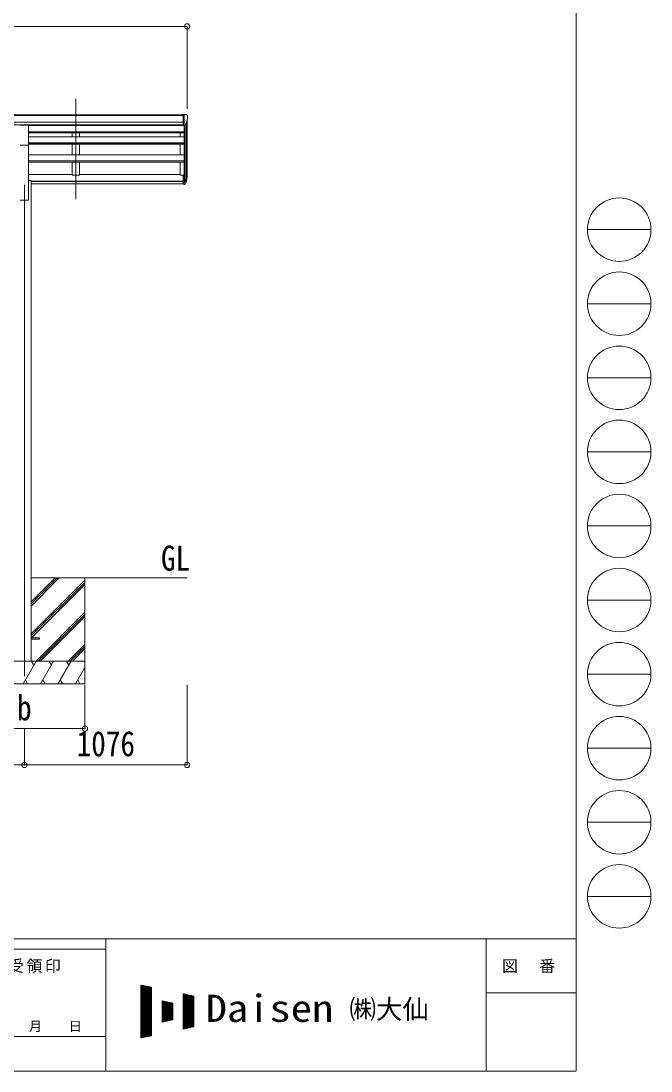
# Model space of a CAD drawing. Units: millimetres at full size; details may follow other scales. Extents: x -9783 to 33754, y -10064 to 6752.
# Drawn here: x 5726 to 9892, y -6828 to 117 of the extents above; entities that cross this region are included whole.
import ezdxf
from ezdxf.enums import TextEntityAlignment as Align

# ---------------------------------------------------------------- set-up
doc = ezdxf.new("R2010")
doc.units = ezdxf.units.MM
doc.header["$LTSCALE"] = 35
doc.header["$PDMODE"] = 32
doc.header["$PDSIZE"] = 35
for name, color, linetype, lineweight in [('0-0_0', 7, 'Continuous', 9), ('0-1_本体', 4, 'Continuous', 9), ('0-2_部品', 7, 'Continuous', 9), ('0-8_PARTS2', 2, 'Continuous', 9), ('0-A_寸法', 6, 'Continuous', 9), ('F-0_240', 7, 'Continuous', 9)]:
    doc.layers.add(name, color=color, linetype=linetype, lineweight=lineweight)
doc.styles.add('ＭＳ ゴシック', font='')
doc.styles.get('ＭＳ ゴシック').set_extended_font_data('MS Gothic')

msp = doc.modelspace()

# ---------------------------------------------------------------- linework, layer by layer
at = {"layer": '0-0_0'}
for p, q in [((5793.4, -3567.15), (6824.2, -3567.15)), ((5793.4, -3752.78), (5979.04, -3567.15)), ((5793.4, -3738.64), (5964.89, -3567.15)), ((5793.4, -3724.5), (5950.75, -3567.15)), ((5793.4, -3936.63), (6148.2, -3581.83)), ((5793.4, -3950.77), (6148.2, -3595.98)), ((5795.66, -3962.65), (6148.2, -3610.12)), ((6148.2, -3567.15), (6148.2, -4267.15)), ((5825.01, -4117.15), (6148.2, -3793.96)), ((5839.15, -4117.15), (6148.2, -3808.11)), ((5853.3, -4117.15), (6148.2, -3822.25)), ((6037.15, -4117.15), (6148.2, -4006.1)), ((6051.29, -4117.15), (6148.2, -4020.24)), ((6065.43, -4117.15), (6148.2, -4034.38)), ((6148.2, -4117.15), (5348.2, -4117.15)), ((5739.36, -4267.15), (5825.96, -4117.15)), ((5810.96, -4143.14), (5795.96, -4117.15)), ((5854.83, -4267.15), (5941.43, -4117.15)), ((5926.43, -4143.13), (5911.43, -4117.15)), ((5970.3, -4267.15), (6056.9, -4117.15)), ((6026.9, -4117.15), (6041.9, -4143.13)), ((6085.77, -4267.15), (6148.2, -4159.02)), ((6142.37, -4117.15), (6148.2, -4127.25)), ((5348.2, -4267.15), (6148.2, -4267.15)), ((5754.36, -4241.17), (5769.36, -4267.15)), ((5869.83, -4241.17), (5884.83, -4267.15)), ((5985.3, -4241.17), (6000.3, -4267.15)), ((6100.77, -4241.17), (6115.77, -4267.15))]:
    msp.add_line(p, q, dxfattribs=at)
at = {"layer": '0-1_本体'}
for p, q in [((1798.7, -503.03), (6797.7, -503.03)), ((1798.7, -508.38), (6797.7, -508.38)), ((1798.7, -551.91), (6797.7, -551.91)), ((6824.2, -904.03), (6824.2, -539.78)), ((1798.7, -569.58), (6797.7, -569.58)), ((5775.7, -572.07), (6797.7, -572.07)), ((5775.7, -574.42), (6804.2, -574.42)), ((5775.7, -616.61), (6804.2, -616.61)), ((5775.7, -618.01), (6804.2, -618.01)), ((5775.7, -621.7), (6804.2, -621.7)), ((6063.2, -571.95), (6063.2, -574.42)), ((6063.2, -621.7), (6063.2, -648.95)), ((6113.2, -571.95), (6113.2, -574.42)), ((6113.2, -621.7), (6113.2, -648.95)), ((6779.2, -648.95), (6779.2, -621.7)), ((6804.2, -574.41), (6804.2, -901.86)), ((6810.2, -573.94), (6810.2, -946.29)), ((6819.92, -558.58), (6819.92, -928.29)), ((5775.7, -648.95), (6804.2, -648.95)), ((5775.7, -689.67), (6804.2, -689.67)), ((5775.7, -691.16), (6804.2, -691.16)), ((5775.7, -697.97), (6804.2, -697.97)), ((5775.7, -1067.15), (5775.7, -703.21)), ((6063.2, -697.97), (6063.2, -767.46)), ((6113.2, -697.97), (6113.2, -767.46)), ((6779.2, -767.46), (6779.2, -697.97)), ((5775.7, -767.46), (6804.2, -767.46)), ((5775.7, -806.77), (6804.2, -806.77)), ((5775.7, -808.25), (6804.2, -808.25)), ((5775.7, -817.73), (6804.2, -817.73)), ((6063.2, -817.73), (6063.2, -902.69)), ((6779.2, -902.69), (6779.2, -817.73)), ((5775.7, -897.89), (6063.2, -897.89)), ((6113.2, -897.89), (6779.2, -897.89)), ((6797.7, -902.69), (6779.2, -902.69)), ((5775.7, -937.15), (5793.2, -937.15)), ((5793.2, -937.15), (5793.2, -4117.15)), ((5793.2, -942.19), (6797.7, -942.19)), ((5793.2, -943.57), (6797.7, -943.57)), ((5793.2, -960.75), (6797.7, -960.75)), ((5720.7, -1067.15), (5775.7, -1067.15))]:
    msp.add_line(p, q, dxfattribs=at)
msp.add_lwpolyline([(6113.2, -817.73), (6113.2, -902.69), (6063.2, -902.69)], dxfattribs=at)
at = {"layer": '0-2_部品'}
for p, q in [((6797.7, -501.43), (6787.7, -501.52)), ((6787.7, -503.03), (6787.7, -501.52)), ((6797.7, -573.41), (6797.7, -501.43)), ((6816.2, -501.43), (6797.7, -501.43)), ((6804.2, -574.41), (6804.2, -501.43)), ((6816.2, -501.43), (6818.54, -501.57)), ((6819.3, -502), (6823.36, -507.8)), ((6826.2, -510.8), (6826.2, -511.43)), ((5720.7, -571.3), (5775.7, -571.3)), ((5775.7, -703.37), (5775.7, -571.3)), ((6797.7, -573.41), (6804.2, -573.41)), ((6804.2, -574.41), (6809.41, -574.1)), ((6811.83, -572.6), (6821.1, -556.53)), ((5720.7, -703.37), (5775.7, -703.37)), ((6797.7, -901.86), (6797.7, -962.92)), ((6797.7, -901.86), (6804.2, -901.86)), ((6804.2, -901.86), (6804.2, -963.74)), ((6797.7, -940.17), (6804.2, -940.17)), ((6797.7, -945.57), (6804.2, -945.57)), ((6797.7, -962.92), (6804.2, -962.92)), ((6804.2, -946.57), (6809.34, -946.57)), ((6804.2, -948.57), (6809.05, -948.57)), ((6804.2, -963.74), (6809.05, -963.74)), ((6810.64, -945.82), (6820.39, -927.4)), ((6821.81, -927.9), (6811.65, -947.07)), ((6819.23, -944.75), (6811.65, -962.24))]:
    msp.add_line(p, q, dxfattribs=at)
at = {"layer": '0-2_部品', "color": 4}
msp.add_line((5848, -3962.65), (5793.2, -3962.65), dxfattribs=at)
msp.add_lwpolyline([(5848, -3962.65), (5848, -3971.65), (5793.2, -3971.65)], dxfattribs=at)
at = {"layer": '0-2_部品'}
for centre, radius, start, end in [((6818.48, -502.57), 1, 35, 86.5), ((6624.2, -511.43), 202, 347.09739, 0), ((6823.2, -510.8), 3, 0, 87), ((6809.23, -571.1), 3, 273.5, 330), ((6736.26, -901.45), 88.05, 342.78929, 2.77608), ((6735.54, -905.73), 89.07, 345.58812, 5.50424), ((6809.05, -945.57), 3, 270, 330), ((6809.05, -960.74), 3, 270, 330), ((6809.34, -945.07), 1.5, 270, 330), ((6690.99, -908.68), 133.22, 344.28698, 356.72013)]:
    msp.add_arc(centre, radius, start, end, dxfattribs=at)
at = {"layer": '0-8_PARTS2'}
for p, q in [((6088.2, -1060.95), (6088.2, -398.42)), ((5748.2, -967.15), (5748.2, -4217.15))]:
    msp.add_line(p, q, dxfattribs=at)
at = {"layer": '0-A_寸法'}
for p, q in [((1772.2, 81.2), (6824.2, 81.2)), ((6824.2, 81.2), (6824.2, -464.42)), ((6148.2, -4563.54), (6148.2, -4274.57)), ((6824.2, -4803.52), (6824.2, -4274.57)), ((5348.2, -4563.54), (6148.2, -4563.54)), ((5748.2, -4803.52), (5748.2, -4563.54)), ((2848.2, -4803.52), (5748.2, -4803.52)), ((5748.2, -4803.52), (6824.2, -4803.52))]:
    msp.add_line(p, q, dxfattribs=at)
for p in [(6824.2, 81.2), (6148.2, -4563.54), (5748.2, -4803.52), (6824.2, -4803.52)]:
    msp.add_point(p, dxfattribs=at)
at = {"layer": 'F-0_240', "color": 5}
for p, q in [((9396.97, 6751.9), (9396.97, -6828.1)), ((-9783.03, -5953.1), (9396.97, -5953.1)), ((6285.75, -5953.1), (6285.75, -6828.1)), ((8801.97, -5953.1), (8801.97, -6828.1)), ((-9783.03, -6023.1), (6285.75, -6023.1)), ((8801.97, -6311.85), (9396.97, -6311.85)), ((5305.75, -6600.6), (6285.75, -6600.6)), ((-9783.03, -6828.1), (9396.97, -6828.1))]:
    msp.add_line(p, q, dxfattribs=at)
at = {"layer": 'F-0_240', "color": 4}
for p, q in [((9471.77, -1263.1), (9891.77, -1263.1)), ((9471.77, -1753.1), (9891.77, -1753.1)), ((9471.77, -2243.1), (9891.77, -2243.1)), ((9471.77, -2733.1), (9891.77, -2733.1)), ((9471.77, -3223.1), (9891.77, -3223.1)), ((9471.77, -3713.1), (9891.77, -3713.1)), ((9471.77, -4203.1), (9891.77, -4203.1)), ((9471.77, -4693.1), (9891.77, -4693.1)), ((9471.77, -5183.1), (9891.77, -5183.1)), ((9471.77, -5673.1), (9891.77, -5673.1))]:
    msp.add_line(p, q, dxfattribs=at)
at = {"layer": 'F-0_240'}
for p, q in [((6519.04, -6259.47), (6589.04, -6274.05)), ((6519.04, -6259.47), (6519.04, -6609.47)), ((6519.04, -6262.76), (6534.85, -6262.76)), ((6519.04, -6266.26), (6551.65, -6266.26)), ((6519.04, -6269.76), (6568.45, -6269.76)), ((6519.04, -6273.26), (6585.25, -6273.26)), ((6519.04, -6276.76), (6589.04, -6276.76)), ((6519.04, -6280.26), (6589.04, -6280.26)), ((6519.04, -6283.76), (6589.04, -6283.76)), ((6519.04, -6287.26), (6589.04, -6287.26)), ((6519.04, -6290.76), (6589.04, -6290.76)), ((6519.04, -6294.26), (6589.04, -6294.26)), ((6519.04, -6297.76), (6589.04, -6297.76)), ((6519.04, -6301.26), (6589.04, -6301.26)), ((6519.04, -6304.76), (6589.04, -6304.76)), ((6519.04, -6308.26), (6589.04, -6308.26)), ((6519.04, -6311.76), (6589.04, -6311.76)), ((6519.04, -6315.26), (6589.04, -6315.26)), ((6519.04, -6318.76), (6589.04, -6318.76)), ((6521.12, -6609.03), (6521.12, -6259.9)), ((6524.62, -6608.3), (6524.62, -6260.63)), ((6528.12, -6607.58), (6528.12, -6261.36)), ((6531.62, -6606.85), (6531.62, -6262.09)), ((6535.12, -6606.12), (6535.12, -6262.81)), ((6538.62, -6605.39), (6538.62, -6263.54)), ((6542.12, -6604.66), (6542.12, -6264.27)), ((6545.62, -6603.93), (6545.62, -6265)), ((6549.12, -6603.2), (6549.12, -6265.73)), ((6552.62, -6602.47), (6552.62, -6266.46)), ((6556.12, -6601.74), (6556.12, -6267.19)), ((6559.62, -6601.01), (6559.62, -6267.92)), ((6563.12, -6600.28), (6563.12, -6268.65)), ((6566.62, -6599.55), (6566.62, -6269.38)), ((6570.12, -6598.83), (6570.12, -6270.11)), ((6573.62, -6598.1), (6573.62, -6270.84)), ((6577.12, -6597.37), (6577.12, -6271.56)), ((6580.62, -6596.64), (6580.62, -6272.29)), ((6584.12, -6595.91), (6584.12, -6273.02)), ((6587.62, -6595.18), (6587.62, -6273.75)), ((6589.04, -6274.05), (6589.04, -6594.88)), ((6799.04, -6317.8), (6869.04, -6332.38)), ((6799.04, -6317.8), (6799.04, -6551.13)), ((6799.04, -6318.76), (6803.65, -6318.76)), ((6801.12, -6550.7), (6801.12, -6318.23)), ((6804.62, -6549.97), (6804.62, -6318.96)), ((6808.12, -6549.24), (6808.12, -6319.69)), ((6519.04, -6322.26), (6589.04, -6322.26)), ((6519.04, -6325.76), (6589.04, -6325.76)), ((6519.04, -6329.26), (6589.04, -6329.26)), ((6519.04, -6332.76), (6589.04, -6332.76)), ((6519.04, -6336.26), (6589.04, -6336.26)), ((6519.04, -6339.76), (6589.04, -6339.76)), ((6519.04, -6343.26), (6589.04, -6343.26)), ((6519.04, -6346.76), (6589.04, -6346.76)), ((6519.04, -6350.26), (6589.04, -6350.26)), ((6519.04, -6353.76), (6589.04, -6353.76)), ((6519.04, -6357.26), (6589.04, -6357.26)), ((6519.04, -6360.76), (6589.04, -6360.76)), ((6519.04, -6364.26), (6589.04, -6364.26)), ((6519.04, -6367.76), (6589.04, -6367.76)), ((6519.04, -6371.26), (6589.04, -6371.26)), ((6519.04, -6374.76), (6589.04, -6374.76)), ((6519.04, -6378.26), (6589.04, -6378.26)), ((6519.04, -6381.76), (6589.04, -6381.76)), ((6519.04, -6385.26), (6589.04, -6385.26)), ((6519.04, -6388.76), (6589.04, -6388.76)), ((6659.04, -6364.47), (6729.04, -6379.05)), ((6659.04, -6364.47), (6659.04, -6504.47)), ((6659.04, -6367.76), (6674.85, -6367.76)), ((6659.04, -6371.26), (6691.65, -6371.26)), ((6659.04, -6374.76), (6708.45, -6374.76)), ((6659.04, -6378.26), (6725.25, -6378.26)), ((6659.04, -6381.76), (6729.04, -6381.76)), ((6659.04, -6385.26), (6729.04, -6385.26)), ((6659.04, -6388.76), (6729.04, -6388.76)), ((6661.12, -6504.03), (6661.12, -6364.9)), ((6664.62, -6503.3), (6664.62, -6365.63)), ((6668.12, -6502.58), (6668.12, -6366.36)), ((6671.62, -6501.85), (6671.62, -6367.09)), ((6675.12, -6501.12), (6675.12, -6367.81)), ((6678.62, -6500.39), (6678.62, -6368.54)), ((6682.12, -6499.66), (6682.12, -6369.27)), ((6685.62, -6498.93), (6685.62, -6370)), ((6689.12, -6498.2), (6689.12, -6370.73)), ((6692.62, -6497.47), (6692.62, -6371.46)), ((6696.12, -6496.74), (6696.12, -6372.19)), ((6699.62, -6496.01), (6699.62, -6372.92)), ((6703.12, -6495.28), (6703.12, -6373.65)), ((6706.62, -6494.55), (6706.62, -6374.38)), ((6710.12, -6493.83), (6710.12, -6375.11)), ((6713.62, -6493.1), (6713.62, -6375.84)), ((6717.12, -6492.37), (6717.12, -6376.56)), ((6720.62, -6491.64), (6720.62, -6377.29)), ((6724.12, -6490.91), (6724.12, -6378.02)), ((6727.62, -6490.18), (6727.62, -6378.75)), ((6729.04, -6379.05), (6729.04, -6489.88)), ((6799.04, -6322.26), (6820.45, -6322.26)), ((6799.04, -6325.76), (6837.25, -6325.76)), ((6799.04, -6329.26), (6854.05, -6329.26)), ((6799.04, -6332.76), (6869.04, -6332.76)), ((6799.04, -6336.26), (6869.04, -6336.26)), ((6799.04, -6339.76), (6869.04, -6339.76)), ((6799.04, -6343.26), (6869.04, -6343.26)), ((6799.04, -6346.76), (6869.04, -6346.76)), ((6799.04, -6350.26), (6869.04, -6350.26)), ((6799.04, -6353.76), (6869.04, -6353.76)), ((6799.04, -6357.26), (6869.04, -6357.26)), ((6799.04, -6360.76), (6869.04, -6360.76)), ((6799.04, -6364.26), (6869.04, -6364.26)), ((6799.04, -6367.76), (6869.04, -6367.76)), ((6799.04, -6371.26), (6869.04, -6371.26)), ((6799.04, -6374.76), (6869.04, -6374.76)), ((6799.04, -6378.26), (6869.04, -6378.26)), ((6799.04, -6381.76), (6869.04, -6381.76)), ((6799.04, -6385.26), (6869.04, -6385.26)), ((6799.04, -6388.76), (6869.04, -6388.76)), ((6811.62, -6548.51), (6811.62, -6320.42)), ((6815.12, -6547.78), (6815.12, -6321.15)), ((6818.62, -6547.05), (6818.62, -6321.88)), ((6822.12, -6546.33), (6822.12, -6322.61)), ((6825.62, -6545.6), (6825.62, -6323.34)), ((6829.12, -6544.87), (6829.12, -6324.06)), ((6832.62, -6544.14), (6832.62, -6324.79)), ((6836.12, -6543.41), (6836.12, -6325.52)), ((6839.62, -6542.68), (6839.62, -6326.25)), ((6843.12, -6541.95), (6843.12, -6326.98)), ((6846.62, -6541.22), (6846.62, -6327.71)), ((6850.12, -6540.49), (6850.12, -6328.44)), ((6853.62, -6539.76), (6853.62, -6329.17)), ((6857.12, -6539.03), (6857.12, -6329.9)), ((6860.62, -6538.3), (6860.62, -6330.63)), ((6864.12, -6537.58), (6864.12, -6331.36)), ((6867.62, -6536.85), (6867.62, -6332.09)), ((6869.04, -6332.38), (6869.04, -6536.55)), ((6519.04, -6392.26), (6589.04, -6392.26)), ((6519.04, -6395.76), (6589.04, -6395.76)), ((6519.04, -6399.26), (6589.04, -6399.26)), ((6519.04, -6402.76), (6589.04, -6402.76)), ((6519.04, -6406.26), (6589.04, -6406.26)), ((6519.04, -6409.76), (6589.04, -6409.76)), ((6519.04, -6413.26), (6589.04, -6413.26)), ((6519.04, -6416.76), (6589.04, -6416.76)), ((6519.04, -6420.26), (6589.04, -6420.26)), ((6519.04, -6423.76), (6589.04, -6423.76)), ((6519.04, -6427.26), (6589.04, -6427.26)), ((6519.04, -6430.76), (6589.04, -6430.76)), ((6519.04, -6434.26), (6589.04, -6434.26)), ((6519.04, -6437.76), (6589.04, -6437.76)), ((6519.04, -6441.26), (6589.04, -6441.26)), ((6519.04, -6444.76), (6589.04, -6444.76)), ((6519.04, -6448.26), (6589.04, -6448.26)), ((6519.04, -6451.76), (6589.04, -6451.76)), ((6519.04, -6455.26), (6589.04, -6455.26)), ((6519.04, -6458.76), (6589.04, -6458.76)), ((6659.04, -6392.26), (6729.04, -6392.26)), ((6659.04, -6395.76), (6729.04, -6395.76)), ((6659.04, -6399.26), (6729.04, -6399.26)), ((6659.04, -6402.76), (6729.04, -6402.76)), ((6659.04, -6406.26), (6729.04, -6406.26)), ((6659.04, -6409.76), (6729.04, -6409.76)), ((6659.04, -6413.26), (6729.04, -6413.26)), ((6659.04, -6416.76), (6729.04, -6416.76)), ((6659.04, -6420.26), (6729.04, -6420.26)), ((6659.04, -6423.76), (6729.04, -6423.76)), ((6659.04, -6427.26), (6729.04, -6427.26)), ((6659.04, -6430.76), (6729.04, -6430.76)), ((6659.04, -6434.26), (6729.04, -6434.26)), ((6659.04, -6437.76), (6729.04, -6437.76)), ((6659.04, -6441.26), (6729.04, -6441.26)), ((6659.04, -6444.76), (6729.04, -6444.76)), ((6659.04, -6448.26), (6729.04, -6448.26)), ((6659.04, -6451.76), (6729.04, -6451.76)), ((6659.04, -6455.26), (6729.04, -6455.26)), ((6659.04, -6458.76), (6729.04, -6458.76)), ((6799.04, -6392.26), (6869.04, -6392.26)), ((6799.04, -6395.76), (6869.04, -6395.76)), ((6799.04, -6399.26), (6869.04, -6399.26)), ((6799.04, -6402.76), (6869.04, -6402.76)), ((6799.04, -6406.26), (6869.04, -6406.26)), ((6799.04, -6409.76), (6869.04, -6409.76)), ((6799.04, -6413.26), (6869.04, -6413.26)), ((6799.04, -6416.76), (6869.04, -6416.76)), ((6799.04, -6420.26), (6869.04, -6420.26)), ((6799.04, -6423.76), (6869.04, -6423.76)), ((6799.04, -6427.26), (6869.04, -6427.26)), ((6799.04, -6430.76), (6869.04, -6430.76)), ((6799.04, -6434.26), (6869.04, -6434.26)), ((6799.04, -6437.76), (6869.04, -6437.76)), ((6799.04, -6441.26), (6869.04, -6441.26)), ((6799.04, -6444.76), (6869.04, -6444.76)), ((6799.04, -6448.26), (6869.04, -6448.26)), ((6799.04, -6451.76), (6869.04, -6451.76)), ((6799.04, -6455.26), (6869.04, -6455.26)), ((6799.04, -6458.76), (6869.04, -6458.76)), ((6519.04, -6462.26), (6589.04, -6462.26)), ((6519.04, -6465.76), (6589.04, -6465.76)), ((6519.04, -6469.26), (6589.04, -6469.26)), ((6519.04, -6472.76), (6589.04, -6472.76)), ((6519.04, -6476.26), (6589.04, -6476.26)), ((6519.04, -6479.76), (6589.04, -6479.76)), ((6519.04, -6483.26), (6589.04, -6483.26)), ((6519.04, -6486.76), (6589.04, -6486.76)), ((6519.04, -6490.26), (6589.04, -6490.26)), ((6519.04, -6493.76), (6589.04, -6493.76)), ((6519.04, -6497.26), (6589.04, -6497.26)), ((6519.04, -6500.76), (6589.04, -6500.76)), ((6519.04, -6504.26), (6589.04, -6504.26)), ((6519.04, -6507.76), (6589.04, -6507.76)), ((6519.04, -6511.26), (6589.04, -6511.26)), ((6519.04, -6514.76), (6589.04, -6514.76)), ((6519.04, -6518.26), (6589.04, -6518.26)), ((6519.04, -6521.76), (6589.04, -6521.76)), ((6519.04, -6525.26), (6589.04, -6525.26)), ((6659.04, -6462.26), (6729.04, -6462.26)), ((6659.04, -6465.76), (6729.04, -6465.76)), ((6659.04, -6469.26), (6729.04, -6469.26)), ((6659.04, -6472.76), (6729.04, -6472.76)), ((6659.04, -6476.26), (6729.04, -6476.26)), ((6659.04, -6479.76), (6729.04, -6479.76)), ((6659.04, -6483.26), (6729.04, -6483.26)), ((6659.04, -6486.76), (6729.04, -6486.76)), ((6659.04, -6504.47), (6729.04, -6489.88)), ((6659.04, -6490.26), (6727.23, -6490.26)), ((6659.04, -6493.76), (6710.43, -6493.76)), ((6659.04, -6497.26), (6693.63, -6497.26)), ((6659.04, -6500.76), (6676.83, -6500.76)), ((6659.04, -6504.26), (6660.03, -6504.26)), ((6799.04, -6462.26), (6869.04, -6462.26)), ((6799.04, -6465.76), (6869.04, -6465.76)), ((6799.04, -6469.26), (6869.04, -6469.26)), ((6799.04, -6472.76), (6869.04, -6472.76)), ((6799.04, -6476.26), (6869.04, -6476.26)), ((6799.04, -6479.76), (6869.04, -6479.76)), ((6799.04, -6483.26), (6869.04, -6483.26)), ((6799.04, -6486.76), (6869.04, -6486.76)), ((6799.04, -6490.26), (6869.04, -6490.26)), ((6799.04, -6493.76), (6869.04, -6493.76)), ((6799.04, -6497.26), (6869.04, -6497.26)), ((6799.04, -6500.76), (6869.04, -6500.76)), ((6799.04, -6504.26), (6869.04, -6504.26)), ((6799.04, -6507.76), (6869.04, -6507.76)), ((6799.04, -6511.26), (6869.04, -6511.26)), ((6799.04, -6514.76), (6869.04, -6514.76)), ((6799.04, -6518.26), (6869.04, -6518.26)), ((6799.04, -6521.76), (6869.04, -6521.76)), ((6799.04, -6525.26), (6869.04, -6525.26)), ((6519.04, -6528.76), (6589.04, -6528.76)), ((6519.04, -6532.26), (6589.04, -6532.26)), ((6519.04, -6535.76), (6589.04, -6535.76)), ((6519.04, -6539.26), (6589.04, -6539.26)), ((6519.04, -6542.76), (6589.04, -6542.76)), ((6519.04, -6546.26), (6589.04, -6546.26)), ((6519.04, -6549.76), (6589.04, -6549.76)), ((6519.04, -6553.26), (6589.04, -6553.26)), ((6519.04, -6556.76), (6589.04, -6556.76)), ((6519.04, -6560.26), (6589.04, -6560.26)), ((6519.04, -6563.76), (6589.04, -6563.76)), ((6519.04, -6567.26), (6589.04, -6567.26)), ((6519.04, -6570.76), (6589.04, -6570.76)), ((6519.04, -6574.26), (6589.04, -6574.26)), ((6519.04, -6577.76), (6589.04, -6577.76)), ((6519.04, -6581.26), (6589.04, -6581.26)), ((6519.04, -6584.76), (6589.04, -6584.76)), ((6519.04, -6588.26), (6589.04, -6588.26)), ((6519.04, -6591.76), (6589.04, -6591.76)), ((6589.04, -6594.88), (6519.04, -6609.47)), ((6519.04, -6595.26), (6587.23, -6595.26)), ((6799.04, -6528.76), (6869.04, -6528.76)), ((6799.04, -6532.26), (6869.04, -6532.26)), ((6799.04, -6535.76), (6869.04, -6535.76)), ((6869.04, -6536.55), (6799.04, -6551.13)), ((6799.04, -6539.26), (6856.03, -6539.26)), ((6799.04, -6542.76), (6839.23, -6542.76)), ((6799.04, -6546.26), (6822.43, -6546.26)), ((6799.04, -6549.76), (6805.63, -6549.76)), ((6519.04, -6598.76), (6570.43, -6598.76)), ((6519.04, -6602.26), (6553.63, -6602.26)), ((6519.04, -6605.76), (6536.83, -6605.76)), ((6519.04, -6609.26), (6520.03, -6609.26))]:
    msp.add_line(p, q, dxfattribs=at)
at = {"layer": 'F-0_240', "color": 4}
for centre in [(9681.77, -1263.1), (9681.77, -1753.1), (9681.77, -2243.1), (9681.77, -2733.1), (9681.77, -3223.1), (9681.77, -3713.1), (9681.77, -4203.1), (9681.77, -4693.1), (9681.77, -5183.1), (9681.77, -5673.1)]:
    msp.add_circle(centre, 210, dxfattribs=at)

# ---------------------------------------------------------------- texts
at = {"layer": '0-0_0', "style": 'ＭＳ ゴシック', "width": 0.85}
msp.add_text('GL', height=166.8, dxfattribs=at).set_placement((6651.42, -3569.59), align=Align.BOTTOM_LEFT)
at = {"layer": '0-A_寸法', "color": 7, "style": 'ＭＳ ゴシック', "width": 0.85}
for s, p in [('b', (5700.08, -4558.54)), ('1076', (6093.7, -4796.52))]:
    msp.add_text(s, height=166.8, dxfattribs=at).set_placement(p, align=Align.BOTTOM_LEFT)
at = {"layer": 'F-0_240', "style": 'ＭＳ ゴシック', "width": 1.15}
msp.add_text('Daisen', height=179.6, dxfattribs=at).set_placement((6947.05, -6556.97), align=Align.BOTTOM_LEFT)
at = {"layer": 'F-0_240', "style": 'ＭＳ ゴシック'}
for s, height, p in [('㈱大仙\u3000', 128.3, (7898.35, -6521.97)), ('年\u3000\u3000月\u3000\u3000日', 64.15, (5515.76, -6583.1))]:
    msp.add_text(s, height=height, dxfattribs=at).set_placement(p, align=Align.BOTTOM_LEFT)
at = {"layer": 'F-0_240', "char_height": 76.98, "attachment_point": 7, "style": 'ＭＳ ゴシック'}
for s, insert in [('\\T1.17;御受領印', (5515.75, -6180.6)), ('\\T1.17;図\u3000番', (8906.97, -6180.6))]:
    msp.add_mtext(s, dxfattribs=dict(at, insert=insert))

doc.saveas('drawing.dxf')
